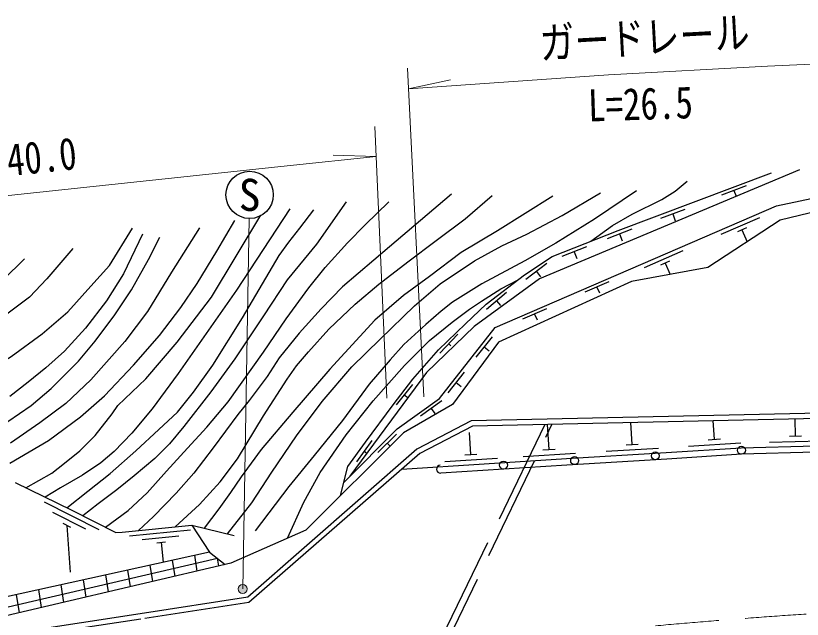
# Model space of a CAD drawing. Units: millimetres at full size, sheet at 1:1000; details may follow other scales. Extents: x 40000 to 680000, y 20000 to 380000.
# Drawn here: x 459532 to 504442, y 295566 to 330035 of the extents above; entities that cross this region are included whole.
import ezdxf
from ezdxf.enums import TextEntityAlignment as Align

# ---------------------------------------------------------------- set-up
doc = ezdxf.new("R2010")
doc.units = ezdxf.units.MM
doc.header["$LTSCALE"] = 1000
doc.linetypes.add('CHAIN', pattern=[18.5, 12, -1.5, 3.5, -1.5])
doc.linetypes.add('DASHED', pattern=[7.5, 6, -1.5])
for name, color, linetype, lineweight in [('M-BGD', 7, 'Continuous', 25), ('M-BMK', 2, 'CHAIN', 13), ('M-STR-HTXT', 7, 'Continuous', 13), ('M-STR-STRC', 7, 'Continuous', 25)]:
    doc.layers.add(name, color=color, linetype=linetype, lineweight=lineweight)
doc.styles.add('ＭＳ ゴシック', font='')
doc.styles.get('ＭＳ ゴシック').set_extended_font_data('MS Gothic')

msp = doc.modelspace()

# ---------------------------------------------------------------- hatches: boundary and pattern name
at = {"layer": 'M-STR-HTXT'}
msp.add_hatch(color=256, dxfattribs=at).paths.add_polyline_path([(472710, 297417, -0.41421), (472610, 297078, -0.41421), (472271, 297178, -1)])

# ---------------------------------------------------------------- linework, layer by layer
at = {"layer": 'M-BGD'}
for p, q in [((501242, 320324), (499838, 319796)), ((500540, 320060), (500667, 319723)), ((497745, 318978), (496341, 318451)), ((497043, 318715), (497190, 318321)), ((501997, 318499), (499795, 317544)), ((494702, 317847), (493306, 317299)), ((494004, 317573), (494157, 317182)), ((501249, 317913), (500735, 317690)), ((500992, 317801), (501287, 317120)), ((492115, 316832), (490718, 316284)), ((491416, 316558), (491570, 316167)), ((497618, 316601), (495415, 315646)), ((489855, 315891), (488664, 314980)), ((496869, 316015), (496355, 315792)), ((496612, 315903), (496890, 315263)), ((489260, 315435), (489501, 315120)), ((493401, 314839), (492025, 314242)), ((492713, 314540), (492856, 314210)), ((487563, 314230), (486414, 313266)), ((486989, 313748), (487202, 313493)), ((489843, 313296), (488467, 312700)), ((489155, 312998), (489298, 312668)), ((484779, 311846), (483741, 310763)), ((486737, 311706), (485809, 310527)), ((484260, 311304), (484382, 311187)), ((486273, 311117), (486556, 310894)), ((485139, 309676), (484211, 308497)), ((482185, 308980), (481253, 307805)), ((484675, 309087), (484958, 308864)), ((481719, 308393), (481916, 308236)), ((483857, 308045), (482639, 307170)), ((483248, 307608), (483458, 307315)), ((494727, 305549), (494653, 306797)), ((499425, 305846), (499356, 306902)), ((504055, 306026), (504029, 307007)), ((489987, 305264), (489897, 306691)), ((481275, 306147), (480216, 305084)), ((485517, 304980), (485438, 306230)), ((499076, 305823), (499775, 305868)), ((503705, 306017), (504405, 306036)), ((479873, 305770), (478984, 304561)), ((480745, 305615), (480910, 305452)), ((494378, 305529), (495076, 305570)), ((497948, 305448), (500942, 305644)), ((502563, 305687), (505562, 305766)), ((479429, 305165), (479588, 305048)), ((485168, 304957), (485867, 305002)), ((488509, 304869), (491503, 305060)), ((489638, 305242), (490337, 305286)), ((493248, 305161), (496242, 305339)), ((484039, 304585), (487033, 304775)), ((464292, 300671), (461166, 302246)), ((463532, 300718), (461656, 301663)), ((462678, 300812), (462240, 301033)), ((462459, 300923), (462648, 298263)), ((469520, 300654), (466037, 300310)), ((468850, 300316), (466760, 300110)), ((468076, 299968), (467588, 299920)), ((467832, 299944), (467942, 298823)), ((469740, 299219), (469880, 298313)), ((467195, 298659), (467341, 297720)), ((468468, 298939), (468611, 298016)), ((471027, 299064), (471103, 298598)), ((465923, 298379), (466071, 297423)), ((463379, 297819), (463532, 296830)), ((464651, 298099), (464802, 297127)), ((462107, 297539), (462263, 296533)), ((459563, 296979), (459724, 295940)), ((460835, 297259), (460993, 296237))]:
    msp.add_line(p, q, dxfattribs=at)
at = {"layer": 'M-BGD', "linetype": 'DASHED'}
for p, q in [((489747, 306687), (479483, 285513)), ((480049, 285696), (490146, 306696))]:
    msp.add_line(p, q, dxfattribs=at)
at = {"layer": 'M-BGD'}
for points in [[(478264, 303380), (481312, 306439), (483727, 308174), (486916, 312224), (502964, 319179), (511346, 320956), (515812, 321638), (519426, 322085), (522450, 322300), (526797, 322640), (531252, 322836), (532701, 322765), (535070, 322514), (538559, 321995), (540974, 321495), (542440, 320990)], [(504274, 321225), (489437, 315009), (485704, 312291), (482995, 309656), (478615, 303733)], [(490162, 316291), (493927, 317769), (502684, 321058)], [(492375, 317160), (493608, 318064), (494723, 318697), (496419, 319532), (497179, 320013), (497863, 320595)], [(484408, 319843), (480874, 316831), (478183, 314554), (476963, 313299), (475707, 311901), (474577, 310502), (473895, 309427), (472855, 308064), (472209, 307257), (470809, 305363), (469697, 303911), (468692, 302764), (467401, 301437), (466541, 300631)], [(468628, 300837), (470024, 302120), (471208, 303411), (472195, 304738), (473678, 307179), (475029, 309274), (475568, 310045), (476249, 310834), (477415, 312125), (478908, 313567), (480271, 314697), (481922, 315988), (483536, 317207), (485187, 318444), (486734, 319761)], [(471625, 300446), (473010, 302221), (474158, 303960), (475557, 306040), (477028, 307994), (478714, 309984), (480347, 311562), (482302, 313462), (483762, 314730), (485722, 316045), (487279, 316886), (488709, 317556), (490736, 318631), (492925, 319922)], [(494973, 320044), (492587, 318412), (490380, 317050), (488604, 316028), (486146, 314719), (484478, 313679), (483832, 313159), (482953, 312406), (481698, 311259), (480908, 310380), (479706, 309000), (478183, 306927), (476564, 304920), (475129, 303145), (473209, 300617)], [(478393, 319413), (476707, 316993), (475039, 314949), (473675, 312887), (472043, 310449), (470680, 308548), (469134, 306584), (468309, 305580), (467466, 304755), (466300, 303751), (465313, 302962), (464237, 302155), (463372, 301471)], [(464654, 300827), (465960, 301787), (467036, 302791), (468149, 304028), (469333, 305337), (470445, 306538), (471665, 307990), (473674, 310823), (474968, 312716), (476259, 314491), (477192, 315656), (478484, 317073), (479488, 318095), (480834, 319404)], [(490197, 319739), (487041, 317749), (484970, 316509), (483158, 315146), (481669, 314053), (480037, 312654), (477466, 309844), (475349, 307388), (473555, 305254), (472407, 303695), (471797, 302798), (471133, 301866), (470300, 300763)], [(506415, 319140), (503176, 318354), (499058, 315665), (494695, 314856), (487100, 311399), (484476, 307825), (481676, 306215), (476094, 300655), (471806, 298763), (456203, 295118), (442585, 292855)], [(475185, 319005), (472136, 314362), (468799, 309610), (467327, 307577), (466161, 306197), (465156, 305139), (464385, 304493), (463344, 303794), (462088, 303077), (461208, 302539)], [(462449, 301931), (463651, 302879), (464925, 303901), (466396, 305192), (467706, 306411), (468764, 307397), (469679, 308527), (470791, 310087), (472477, 312776), (474578, 316334), (475134, 317105), (475762, 317894), (476551, 318952)], [(460111, 303076), (461585, 303919), (462321, 304475), (463200, 305192), (464061, 306071), (465048, 307308), (465353, 307774), (466967, 309298), (468743, 311396), (470716, 313959), (473535, 318647)], [(459188, 304485), (461411, 305768), (463232, 307128), (464608, 308332), (466265, 310083), (467739, 311774), (468968, 313371), (469883, 314739), (471006, 316581), (472051, 318332)], [(438820, 312766), (439812, 311600), (440898, 310543), (441860, 309760), (442718, 309167), (444054, 308443), (445049, 307994), (446111, 307713), (447377, 307439), (448510, 307305), (450236, 307278), (451827, 307439), (453094, 307763), (454847, 308302), (456465, 309030), (457868, 309703), (459270, 310566), (461050, 311860), (462506, 313127), (463828, 314582), (464886, 315766), (466208, 317905)], [(466771, 317562), (465692, 315298), (464721, 313762), (463508, 312199), (462321, 310878), (461243, 309934), (460245, 309099), (459193, 308290)], [(470018, 317931), (468427, 315399), (467061, 313139), (465762, 311425), (463825, 309232), (462396, 307884), (460912, 306779), (459240, 305620)], [(435880, 312331), (438146, 309689), (439953, 308018), (441813, 306509), (443189, 305673), (444084, 305190), (445558, 304671), (447205, 304316), (449022, 304187), (450833, 304181), (452603, 304362), (454156, 304674), (455945, 305404), (457671, 306132), (459073, 306859), (460422, 307776), (461555, 308746), (463119, 310309), (464063, 311441), (465195, 312951), (466139, 314379), (467110, 316104), (467757, 317398)], [(462796, 316740), (461313, 315015), (460315, 313964), (459102, 313048), (458077, 312212), (456971, 311511), (455417, 310811), (454544, 310423), (453352, 310008), (452493, 309744), (451662, 309564), (450803, 309440), (450068, 309412), (449278, 309426), (448405, 309481), (447394, 309620), (446507, 309911), (445329, 310340), (444525, 310728), (443500, 311254), (442627, 311919), (441754, 312722), (441472, 313057)], [(478075, 302629), (478492, 304290), (479504, 305675), (481091, 307811), (482205, 309285), (483677, 310946), (485205, 312435), (486399, 313560), (488581, 315234), (490162, 316291)], [(444668, 313587), (445943, 312743), (446927, 312216), (447883, 311842), (448895, 311510), (449837, 311358), (450876, 311358), (452040, 311496), (452927, 311704), (454105, 312106), (455421, 312687), (456896, 313435), (457824, 314058), (458822, 314945), (460042, 316150)], [(475055, 300197), (475983, 302252), (476916, 303955), (478405, 306107), (479948, 308043), (481724, 310051), (483163, 311493), (484454, 312533), (485441, 313268), (486123, 313734), (487238, 314436), (488222, 314959)], [(524781, 306129), (523328, 307901), (511978, 302297), (505467, 307339), (485538, 306893), (482437, 305280), (472788, 296827), (466629, 295872), (452963, 293787), (438780, 291422)], [(524549, 305938), (523247, 307527), (511942, 301944), (505368, 307037), (485614, 306595), (482608, 305031), (472834, 296531)], [(508859, 303946), (507627, 304879), (506917, 305196), (506189, 305383), (505195, 305456), (500956, 305344), (496679, 305064), (490974, 304725), (481581, 304128)], [(508544, 303746), (507447, 304576), (506801, 304865), (506132, 305036), (505186, 305106), (500972, 304995), (496701, 304715), (490996, 304376), (483797, 303918)], [(459497, 303376), (462731, 301793), (465246, 300529), (465612, 300539)], [(465612, 300539), (469592, 300932), (472009, 300354)], [(469592, 300932), (470592, 299406), (471499, 298691)], [(470592, 299406), (455791, 296149), (455746, 296142)], [(443050, 293421), (456384, 295657), (471047, 299048)]]:
    msp.add_lwpolyline(points, dxfattribs=at)
at = {"layer": 'M-BGD', "linetype": 'DASHED'}
msp.add_lwpolyline([(472834, 296531), (466674, 295575), (453010, 293491), (436175, 290683)], dxfattribs=at)
at = {"layer": 'M-BGD'}
for centre in [(500966, 305220), (496051, 304902), (487382, 304372), (491444, 304628)]:
    msp.add_circle(centre, 225, dxfattribs=at)
msp.add_arc((483783, 304143), 225, 93.6381, 273.6381, dxfattribs=at)
at = {"layer": 'M-BMK'}
msp.add_arc((529978, -83290), 380000, 83.41462, 95.1215, dxfattribs=at)
at = {"layer": 'M-STR-HTXT'}
for p, q in [((482825, 308275), (481905, 327031)), ((481963, 325858), (484364, 326370)), ((480718, 308202), (480027, 323700)), ((480103, 321997), (477650, 322079)), ((472491, 297297), (472863, 318455))]:
    msp.add_line(p, q, dxfattribs=at)
for points in [[(481963, 325858), (493379, 326666), (502456, 327162), (508746, 327444)], [(431122, 315754), (456253, 319466), (475033, 321456), (480103, 321997)]]:
    msp.add_lwpolyline(points, dxfattribs=at)
msp.add_circle((472491, 297297), 250, dxfattribs=at)
at = {"layer": 'M-STR-STRC'}
msp.add_circle((472887, 319805), 1350, dxfattribs=at)

# ---------------------------------------------------------------- texts
at = {"layer": 'M-STR-HTXT', "style": 'ＭＳ ゴシック', "width": 0.8}
for s, rotation, p in [('ガードレール', 3.126, (495514, 327328)), ('L=26.5', 1.877, (495248, 323541)), ('側\u3000溝\u3000L=40.0', 6.051, (456196, 320008))]:
    msp.add_text(s, height=1833, rotation=rotation, dxfattribs=at).set_placement(p, align=Align.BOTTOM_CENTER)
at = {"layer": 'M-STR-STRC', "style": 'ＭＳ ゴシック'}
msp.add_text('S', height=1833, dxfattribs=at).set_placement((472887, 319805), align=Align.MIDDLE_CENTER)

doc.saveas('drawing.dxf')
